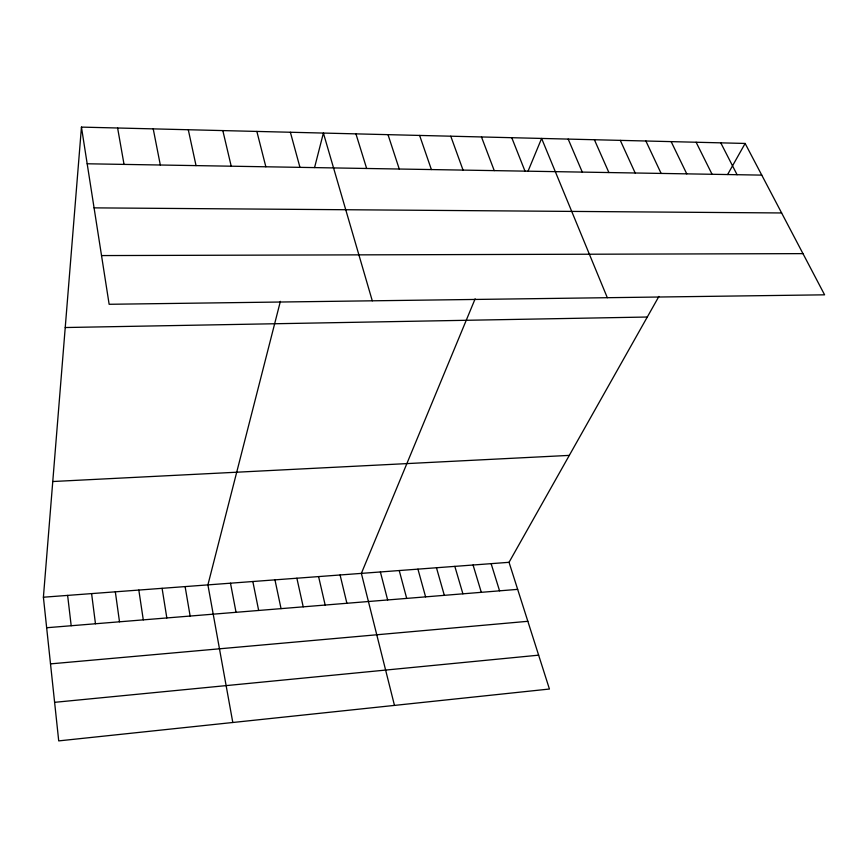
<?xml version="1.0" encoding="UTF-8"?>
<svg xmlns="http://www.w3.org/2000/svg" width="868" height="868" viewBox="0 0 868 868"><rect width="100%" height="100%" fill="white"/><g stroke="black" fill="none" stroke-linecap="round" stroke-linejoin="round"><path stroke-width="1.3" d="M658.91 296.411L509.039 562.312L549.433 689.029L58.72 740.892L43.4 597.217L81.451 127.108L745.135 143.448L824.6 294.827L109.14 304.288L81.451 127.108M280.375 301.359L207.908 584.891L232.798 722.491M314.574 167.557L323.395 133.064L372.285 300.816M475.143 298.82L361.37 573.379L394.473 705.402M528.048 171.159L541.61 138.435L607.318 297.702M727.623 174.522L745.135 143.448M54.608 702.331L538.648 655.166M50.507 663.879L527.842 621.304M46.655 627.738L517.664 589.361M43.4 597.217L509.039 562.312M52.764 481.523L569.31 455.385M65.23 327.529L647.289 317.026M101.523 255.572L802.976 253.63M94.07 207.864L781.623 212.964M87.18 163.781L761.768 175.119M720.765 142.84L737.073 174.707M696.114 142.233L712.064 174.284M671.148 141.625L686.762 173.86M645.879 140.996L661.123 173.426M620.295 140.366L635.181 172.992M594.396 139.737L608.891 172.548M568.171 139.086L582.276 172.103M511.762 137.697L524.999 171.137M481.48 136.96L494.25 170.627M450.763 136.2L463.045 170.095M419.613 135.43L431.385 169.564M388.007 134.659L399.258 169.032M491.125 563.658L499.567 590.837M355.934 133.867L366.654 168.479M473.06 565.003L481.306 592.323M454.832 566.37L462.904 593.82M436.463 567.748L444.329 595.34M417.931 569.137L425.602 596.869M290.368 132.251L299.959 167.361M399.237 570.547L406.701 598.399M380.379 571.958L387.649 599.962M256.852 131.426L265.847 166.786M340.082 574.974L346.896 603.282M222.826 130.591L231.213 166.2M318.589 576.591L325.164 605.05M296.878 578.218L303.214 606.84M188.291 129.744L196.038 165.614M274.961 579.857L281.048 608.642M252.838 581.517L258.664 610.464M153.224 128.876L160.32 165.007M230.487 583.198L236.042 612.309M117.614 127.997L124.037 164.399M185.112 586.594L190.135 616.052M162.088 588.32L166.83 617.951M138.826 590.066L143.285 619.871M115.335 591.824L119.502 621.803M91.596 593.604L95.469 623.766M67.628 595.405L71.187 625.741"/></g></svg>
